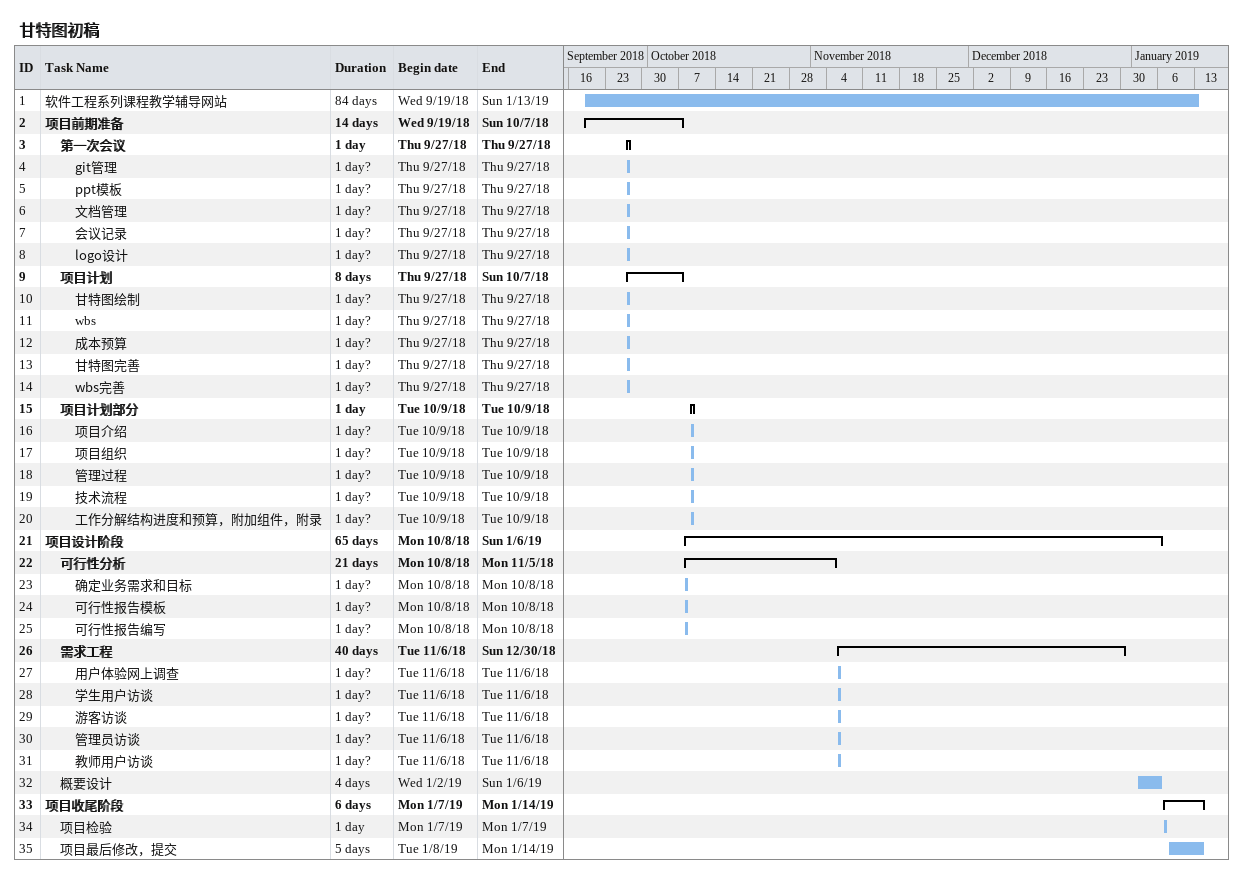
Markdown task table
甘特图初稿

| ID | Level | Task | Duration | Start | Finish |
|---|---|---|---|---|---|
| 1 | 1 | 软件工程系列课程教学辅导网站 | 84d | 2018-09-19 | 2019-01-13 |
| 2 | 1 | **项目前期准备** | 14d | 2018-09-19 | 2018-10-07 |
| 3 | 2 | **第一次会议** | 1d | 2018-09-27 | 2018-09-27 |
| 4 | 3 | git管理 | 1d? | 2018-09-27 | 2018-09-27 |
| 5 | 3 | ppt模板 | 1d? | 2018-09-27 | 2018-09-27 |
| 6 | 3 | 文档管理 | 1d? | 2018-09-27 | 2018-09-27 |
| 7 | 3 | 会议记录 | 1d? | 2018-09-27 | 2018-09-27 |
| 8 | 3 | logo设计 | 1d? | 2018-09-27 | 2018-09-27 |
| 9 | 2 | **项目计划** | 8d | 2018-09-27 | 2018-10-07 |
| 10 | 3 | 甘特图绘制 | 1d? | 2018-09-27 | 2018-09-27 |
| 11 | 3 | wbs | 1d? | 2018-09-27 | 2018-09-27 |
| 12 | 3 | 成本预算 | 1d? | 2018-09-27 | 2018-09-27 |
| 13 | 3 | 甘特图完善 | 1d? | 2018-09-27 | 2018-09-27 |
| 14 | 3 | wbs完善 | 1d? | 2018-09-27 | 2018-09-27 |
| 15 | 2 | **项目计划部分** | 1d | 2018-10-09 | 2018-10-09 |
| 16 | 3 | 项目介绍 | 1d? | 2018-10-09 | 2018-10-09 |
| 17 | 3 | 项目组织 | 1d? | 2018-10-09 | 2018-10-09 |
| 18 | 3 | 管理过程 | 1d? | 2018-10-09 | 2018-10-09 |
| 19 | 3 | 技术流程 | 1d? | 2018-10-09 | 2018-10-09 |
| 20 | 3 | 工作分解结构进度和预算，附加组件，附录 | 1d? | 2018-10-09 | 2018-10-09 |
| 21 | 1 | **项目设计阶段** | 65d | 2018-10-08 | 2019-01-06 |
| 22 | 2 | **可行性分析** | 21d | 2018-10-08 | 2018-11-05 |
| 23 | 3 | 确定业务需求和目标 | 1d? | 2018-10-08 | 2018-10-08 |
| 24 | 3 | 可行性报告模板 | 1d? | 2018-10-08 | 2018-10-08 |
| 25 | 3 | 可行性报告编写 | 1d? | 2018-10-08 | 2018-10-08 |
| 26 | 2 | **需求工程** | 40d | 2018-11-06 | 2018-12-30 |
| 27 | 3 | 用户体验网上调查 | 1d? | 2018-11-06 | 2018-11-06 |
| 28 | 3 | 学生用户访谈 | 1d? | 2018-11-06 | 2018-11-06 |
| 29 | 3 | 游客访谈 | 1d? | 2018-11-06 | 2018-11-06 |
| 30 | 3 | 管理员访谈 | 1d? | 2018-11-06 | 2018-11-06 |
| 31 | 3 | 教师用户访谈 | 1d? | 2018-11-06 | 2018-11-06 |
| 32 | 2 | 概要设计 | 4d | 2019-01-02 | 2019-01-06 |
| 33 | 1 | **项目收尾阶段** | 6d | 2019-01-07 | 2019-01-14 |
| 34 | 2 | 项目检验 | 1d | 2019-01-07 | 2019-01-07 |
| 35 | 2 | 项目最后修改，提交 | 5d | 2019-01-08 | 2019-01-14 |
